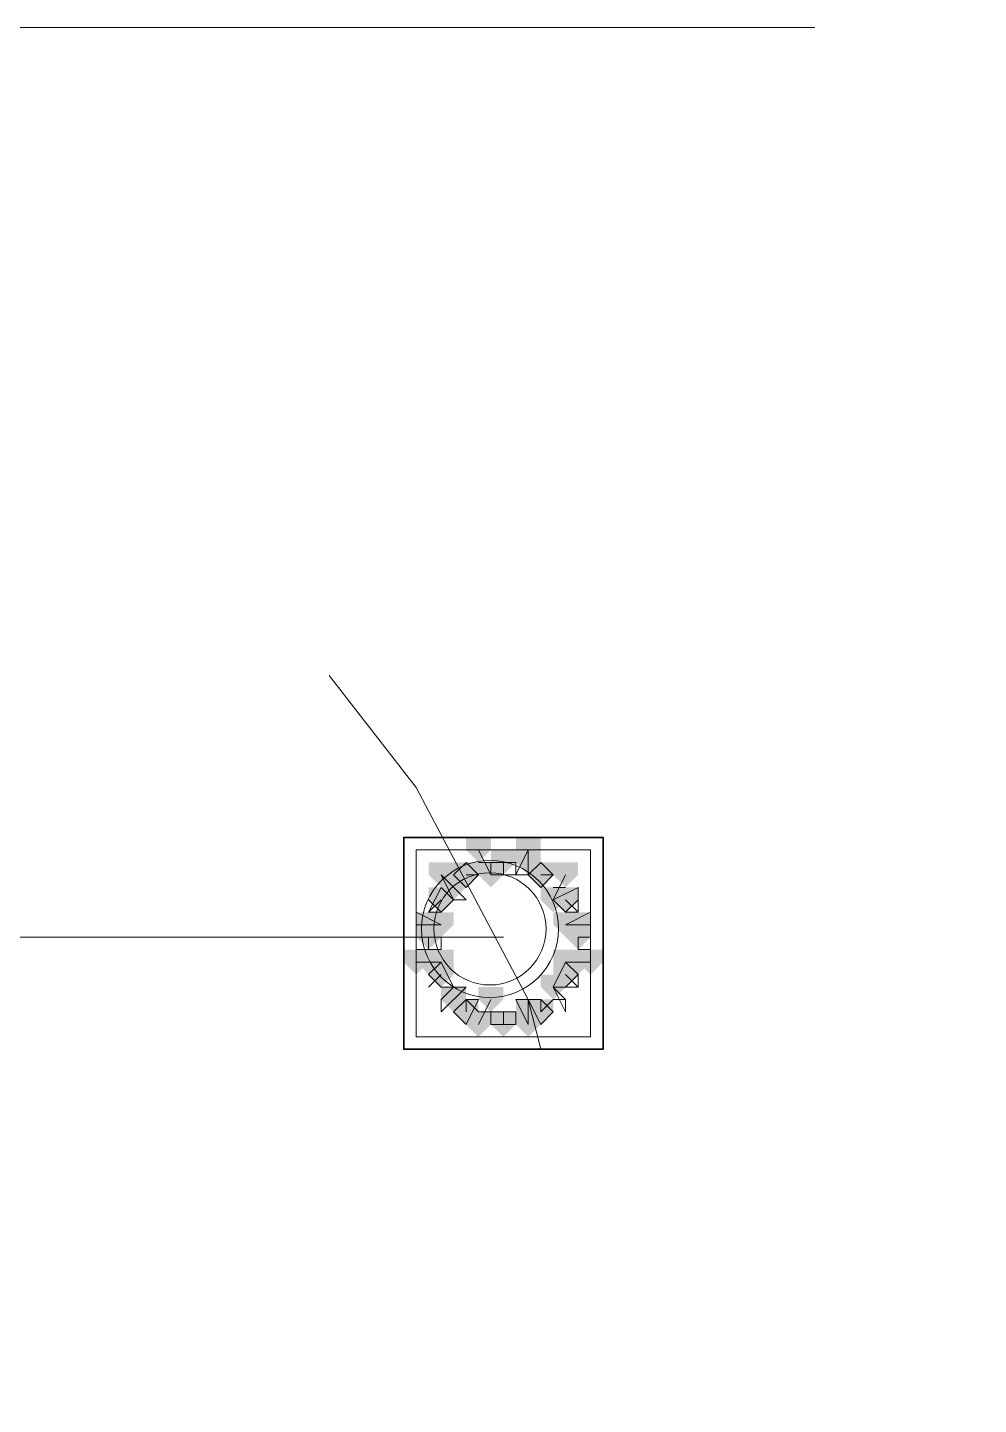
# Model space of a CAD drawing. Header units: millimetres. Extents: x 2315 to 4619, y 1334 to 1897.
# Drawn here: x 3755.14 to 3759.81, y 1554.92 to 1561.67 of the extents above; entities that cross this region are included whole.
import ezdxf

# ---------------------------------------------------------------- set-up
doc = ezdxf.new("R2010")
doc.units = ezdxf.units.MM
doc.linetypes.add('PDF_IMPORT', pattern=[1, 0.8, -0.2])
for name, color, linetype, true_color in [('PDF_10', 7, 'Continuous', 0x00b85c), ('PDF_AXIS', 7, 'Continuous', 0x00b85c), ('PDF_柱构件', 7, 'Continuous', 0x00b85c), ('PDF_转运站初步方案', 7, 'Continuous', 0x00b85c)]:
    doc.layers.add(name, color=color, linetype=linetype, true_color=true_color)
doc.layers.add('PDF_中心线层', color=1, linetype='Continuous')
doc.layers.add('PDF_粗实线层', color=7, linetype='Continuous')

msp = doc.modelspace()

# ---------------------------------------------------------------- hatches: boundary and pattern name
at = {"layer": 'PDF_10', "transparency": 33554559}
for points in [[(3757.2927, 1557.5774), (3757.2316, 1557.5774), (3757.2316, 1557.5163), (3757.2927, 1557.4552), (3757.3538, 1557.5163), (3757.3538, 1557.5774)], [(3757.2927, 1557.5774), (3757.2316, 1557.5774), (3757.2316, 1557.5163), (3757.2927, 1557.4552), (3757.3538, 1557.5163), (3757.3538, 1557.5774)], [(3757.2927, 1557.5774), (3757.2316, 1557.5774), (3757.2316, 1557.5163), (3757.2927, 1557.4552), (3757.3538, 1557.5163), (3757.3538, 1557.5774)], [(3757.4759, 1557.6385), (3757.4149, 1557.6385), (3757.4149, 1557.5774), (3757.4759, 1557.5163), (3757.537, 1557.5774), (3757.537, 1557.6385)], [(3757.4759, 1557.6385), (3757.4149, 1557.6385), (3757.4149, 1557.5774), (3757.4759, 1557.5163), (3757.537, 1557.5774), (3757.537, 1557.6385)], [(3757.6592, 1557.5774), (3757.5981, 1557.5774), (3757.5981, 1557.5163), (3757.6592, 1557.4552), (3757.7203, 1557.5163), (3757.7203, 1557.5774)], [(3757.6592, 1557.5774), (3757.5981, 1557.5774), (3757.5981, 1557.5163), (3757.6592, 1557.4552), (3757.7203, 1557.5163), (3757.7203, 1557.5774)], [(3757.6592, 1557.5774), (3757.5981, 1557.5774), (3757.5981, 1557.5163), (3757.6592, 1557.4552), (3757.7203, 1557.5163), (3757.7203, 1557.5774)], [(3757.1705, 1557.4552), (3757.1094, 1557.4552), (3757.1094, 1557.3941), (3757.1705, 1557.333), (3757.2316, 1557.3941), (3757.2316, 1557.4552)], [(3757.1705, 1557.4552), (3757.1094, 1557.4552), (3757.1094, 1557.3941), (3757.1705, 1557.333), (3757.2316, 1557.3941), (3757.2316, 1557.4552)], [(3757.7813, 1557.4552), (3757.7203, 1557.4552), (3757.7203, 1557.3941), (3757.7813, 1557.333), (3757.8424, 1557.3941), (3757.8424, 1557.4552)], [(3757.7813, 1557.4552), (3757.7203, 1557.4552), (3757.7203, 1557.3941), (3757.7813, 1557.333), (3757.8424, 1557.3941), (3757.8424, 1557.4552)], [(3757.1094, 1557.272), (3757.0484, 1557.272), (3757.0484, 1557.2109), (3757.1094, 1557.1498), (3757.1705, 1557.2109), (3757.1705, 1557.272)], [(3757.1094, 1557.272), (3757.0484, 1557.272), (3757.0484, 1557.2109), (3757.1094, 1557.1498), (3757.1705, 1557.2109), (3757.1705, 1557.272)], [(3757.1094, 1557.272), (3757.0484, 1557.272), (3757.0484, 1557.2109), (3757.1094, 1557.1498), (3757.1705, 1557.2109), (3757.1705, 1557.272)], [(3757.8424, 1557.272), (3757.7813, 1557.272), (3757.7813, 1557.2109), (3757.8424, 1557.1498), (3757.9035, 1557.2109), (3757.9035, 1557.272)], [(3757.8424, 1557.272), (3757.7813, 1557.272), (3757.7813, 1557.2109), (3757.8424, 1557.1498), (3757.9035, 1557.2109), (3757.9035, 1557.272)], [(3757.1705, 1557.0887), (3757.1094, 1557.0887), (3757.1094, 1557.0276), (3757.1705, 1556.9666), (3757.2316, 1557.0276), (3757.2316, 1557.0887)], [(3757.1705, 1557.0887), (3757.1094, 1557.0887), (3757.1094, 1557.0276), (3757.1705, 1556.9666), (3757.2316, 1557.0276), (3757.2316, 1557.0887)], [(3757.7813, 1557.0887), (3757.7203, 1557.0887), (3757.7203, 1557.0276), (3757.7813, 1556.9666), (3757.8424, 1557.0276), (3757.8424, 1557.0887)], [(3757.7813, 1557.0887), (3757.7203, 1557.0887), (3757.7203, 1557.0276), (3757.7813, 1556.9666), (3757.8424, 1557.0276), (3757.8424, 1557.0887)], [(3757.2927, 1556.9055), (3757.2316, 1556.9055), (3757.2316, 1556.8444), (3757.2927, 1556.7833), (3757.3538, 1556.8444), (3757.3538, 1556.9055)], [(3757.2927, 1556.9055), (3757.2316, 1556.9055), (3757.2316, 1556.8444), (3757.2927, 1556.7833), (3757.3538, 1556.8444), (3757.3538, 1556.9055)], [(3757.6592, 1556.9055), (3757.5981, 1556.9055), (3757.5981, 1556.8444), (3757.6592, 1556.7833), (3757.7203, 1556.8444), (3757.7203, 1556.9055)], [(3757.6592, 1556.9055), (3757.5981, 1556.9055), (3757.5981, 1556.8444), (3757.6592, 1556.7833), (3757.7203, 1556.8444), (3757.7203, 1556.9055)], [(3757.4759, 1556.8444), (3757.4149, 1556.8444), (3757.4149, 1556.7833), (3757.4759, 1556.7222), (3757.537, 1556.7833), (3757.537, 1556.8444)], [(3757.4759, 1556.8444), (3757.4149, 1556.8444), (3757.4149, 1556.7833), (3757.4759, 1556.7222), (3757.537, 1556.7833), (3757.537, 1556.8444)]]:
    msp.add_hatch(color=6, dxfattribs=at).paths.add_polyline_path(points)
at = {"layer": 'PDF_柱构件', "transparency": 33554559}
for points in [[(3757.3538, 1557.6995), (3757.2927, 1557.6995), (3757.2927, 1557.6385), (3757.3538, 1557.5774), (3757.4149, 1557.6385), (3757.4149, 1557.6995)], [(3757.5981, 1557.6995), (3757.537, 1557.6995), (3757.537, 1557.6385), (3757.5981, 1557.5774), (3757.6592, 1557.6385), (3757.6592, 1557.6995)], [(3757.1705, 1557.5774), (3757.1094, 1557.5774), (3757.1094, 1557.5163), (3757.1705, 1557.4552), (3757.2316, 1557.5163), (3757.2316, 1557.5774)], [(3757.4149, 1557.5774), (3757.3538, 1557.5774), (3757.3538, 1557.5163), (3757.4149, 1557.4552), (3757.4759, 1557.5163), (3757.4759, 1557.5774)], [(3757.5981, 1557.6385), (3757.537, 1557.6385), (3757.537, 1557.5774), (3757.5981, 1557.5163), (3757.6592, 1557.5774), (3757.6592, 1557.6385)], [(3757.7813, 1557.5774), (3757.7203, 1557.5774), (3757.7203, 1557.5163), (3757.7813, 1557.4552), (3757.8424, 1557.5163), (3757.8424, 1557.5774)], [(3757.2316, 1557.5163), (3757.1705, 1557.5163), (3757.1705, 1557.4552), (3757.2316, 1557.3941), (3757.2927, 1557.4552), (3757.2927, 1557.5163)], [(3757.7203, 1557.4552), (3757.6592, 1557.4552), (3757.6592, 1557.3941), (3757.7203, 1557.333), (3757.7813, 1557.3941), (3757.7813, 1557.4552)], [(3757.1094, 1557.333), (3757.0484, 1557.333), (3757.0484, 1557.272), (3757.1094, 1557.2109), (3757.1705, 1557.272), (3757.1705, 1557.333)], [(3757.1705, 1557.333), (3757.1094, 1557.333), (3757.1094, 1557.272), (3757.1705, 1557.2109), (3757.2316, 1557.272), (3757.2316, 1557.333)], [(3757.7813, 1557.333), (3757.7203, 1557.333), (3757.7203, 1557.272), (3757.7813, 1557.2109), (3757.8424, 1557.272), (3757.8424, 1557.333)], [(3757.8424, 1557.333), (3757.7813, 1557.333), (3757.7813, 1557.272), (3757.8424, 1557.2109), (3757.9035, 1557.272), (3757.9035, 1557.333)], [(3757.0484, 1557.1498), (3756.9873, 1557.1498), (3756.9873, 1557.0887), (3757.0484, 1557.0276), (3757.1094, 1557.0887), (3757.1094, 1557.1498)], [(3757.1094, 1557.1498), (3757.0484, 1557.1498), (3757.0484, 1557.0887), (3757.1094, 1557.0276), (3757.1705, 1557.0887), (3757.1705, 1557.1498)], [(3757.1705, 1557.1498), (3757.1094, 1557.1498), (3757.1094, 1557.0887), (3757.1705, 1557.0276), (3757.2316, 1557.0887), (3757.2316, 1557.1498)], [(3757.7813, 1557.1498), (3757.7203, 1557.1498), (3757.7203, 1557.0887), (3757.7813, 1557.0276), (3757.8424, 1557.0887), (3757.8424, 1557.1498)], [(3757.8424, 1557.1498), (3757.7813, 1557.1498), (3757.7813, 1557.0887), (3757.8424, 1557.0276), (3757.9035, 1557.0887), (3757.9035, 1557.1498)], [(3757.9035, 1557.1498), (3757.8424, 1557.1498), (3757.8424, 1557.0887), (3757.9035, 1557.0276), (3757.9646, 1557.0887), (3757.9646, 1557.1498)], [(3757.2316, 1556.9666), (3757.1705, 1556.9666), (3757.1705, 1556.9055), (3757.2316, 1556.8444), (3757.2927, 1556.9055), (3757.2927, 1556.9666)], [(3757.4149, 1556.9666), (3757.3538, 1556.9666), (3757.3538, 1556.9055), (3757.4149, 1556.8444), (3757.4759, 1556.9055), (3757.4759, 1556.9666)], [(3757.7203, 1557.0276), (3757.6592, 1557.0276), (3757.6592, 1556.9666), (3757.7203, 1556.9055), (3757.7813, 1556.9666), (3757.7813, 1557.0276)], [(3757.5981, 1556.9055), (3757.537, 1556.9055), (3757.537, 1556.8444), (3757.5981, 1556.7833), (3757.6592, 1556.8444), (3757.6592, 1556.9055)], [(3757.3538, 1556.8444), (3757.2927, 1556.8444), (3757.2927, 1556.7833), (3757.3538, 1556.7222), (3757.4149, 1556.7833), (3757.4149, 1556.8444)], [(3757.5981, 1556.8444), (3757.537, 1556.8444), (3757.537, 1556.7833), (3757.5981, 1556.7222), (3757.6592, 1556.7833), (3757.6592, 1556.8444)]]:
    msp.add_hatch(color=6, dxfattribs=at).paths.add_polyline_path(points)
at = {"layer": 'PDF_转运站初步方案', "transparency": 33554559}
for points in [[(3757.2927, 1557.5774), (3757.2316, 1557.5774), (3757.2316, 1557.5163), (3757.2927, 1557.4552), (3757.3538, 1557.5163), (3757.3538, 1557.5774)], [(3757.2927, 1557.5774), (3757.2316, 1557.5774), (3757.2316, 1557.5163), (3757.2927, 1557.4552), (3757.3538, 1557.5163), (3757.3538, 1557.5774)], [(3757.4759, 1557.6385), (3757.4149, 1557.6385), (3757.4149, 1557.5774), (3757.4759, 1557.5163), (3757.537, 1557.5774), (3757.537, 1557.6385)], [(3757.4759, 1557.6385), (3757.4149, 1557.6385), (3757.4149, 1557.5774), (3757.4759, 1557.5163), (3757.537, 1557.5774), (3757.537, 1557.6385)], [(3757.6592, 1557.5774), (3757.5981, 1557.5774), (3757.5981, 1557.5163), (3757.6592, 1557.4552), (3757.7203, 1557.5163), (3757.7203, 1557.5774)], [(3757.6592, 1557.5774), (3757.5981, 1557.5774), (3757.5981, 1557.5163), (3757.6592, 1557.4552), (3757.7203, 1557.5163), (3757.7203, 1557.5774)], [(3757.1705, 1557.4552), (3757.1094, 1557.4552), (3757.1094, 1557.3941), (3757.1705, 1557.333), (3757.2316, 1557.3941), (3757.2316, 1557.4552)], [(3757.1705, 1557.4552), (3757.1094, 1557.4552), (3757.1094, 1557.3941), (3757.1705, 1557.333), (3757.2316, 1557.3941), (3757.2316, 1557.4552)], [(3757.7813, 1557.4552), (3757.7203, 1557.4552), (3757.7203, 1557.3941), (3757.7813, 1557.333), (3757.8424, 1557.3941), (3757.8424, 1557.4552)], [(3757.7813, 1557.4552), (3757.7203, 1557.4552), (3757.7203, 1557.3941), (3757.7813, 1557.333), (3757.8424, 1557.3941), (3757.8424, 1557.4552)], [(3757.1094, 1557.272), (3757.0484, 1557.272), (3757.0484, 1557.2109), (3757.1094, 1557.1498), (3757.1705, 1557.2109), (3757.1705, 1557.272)], [(3757.1094, 1557.272), (3757.0484, 1557.272), (3757.0484, 1557.2109), (3757.1094, 1557.1498), (3757.1705, 1557.2109), (3757.1705, 1557.272)], [(3757.8424, 1557.272), (3757.7813, 1557.272), (3757.7813, 1557.2109), (3757.8424, 1557.1498), (3757.9035, 1557.2109), (3757.9035, 1557.272)], [(3757.8424, 1557.272), (3757.7813, 1557.272), (3757.7813, 1557.2109), (3757.8424, 1557.1498), (3757.9035, 1557.2109), (3757.9035, 1557.272)], [(3757.1705, 1557.0887), (3757.1094, 1557.0887), (3757.1094, 1557.0276), (3757.1705, 1556.9666), (3757.2316, 1557.0276), (3757.2316, 1557.0887)], [(3757.1705, 1557.0887), (3757.1094, 1557.0887), (3757.1094, 1557.0276), (3757.1705, 1556.9666), (3757.2316, 1557.0276), (3757.2316, 1557.0887)], [(3757.7813, 1557.0887), (3757.7203, 1557.0887), (3757.7203, 1557.0276), (3757.7813, 1556.9666), (3757.8424, 1557.0276), (3757.8424, 1557.0887)], [(3757.7813, 1557.0887), (3757.7203, 1557.0887), (3757.7203, 1557.0276), (3757.7813, 1556.9666), (3757.8424, 1557.0276), (3757.8424, 1557.0887)], [(3757.2927, 1556.9055), (3757.2316, 1556.9055), (3757.2316, 1556.8444), (3757.2927, 1556.7833), (3757.3538, 1556.8444), (3757.3538, 1556.9055)], [(3757.2927, 1556.9055), (3757.2316, 1556.9055), (3757.2316, 1556.8444), (3757.2927, 1556.7833), (3757.3538, 1556.8444), (3757.3538, 1556.9055)], [(3757.6592, 1556.9055), (3757.5981, 1556.9055), (3757.5981, 1556.8444), (3757.6592, 1556.7833), (3757.7203, 1556.8444), (3757.7203, 1556.9055)], [(3757.6592, 1556.9055), (3757.5981, 1556.9055), (3757.5981, 1556.8444), (3757.6592, 1556.7833), (3757.7203, 1556.8444), (3757.7203, 1556.9055)], [(3757.4759, 1556.8444), (3757.4149, 1556.8444), (3757.4149, 1556.7833), (3757.4759, 1556.7222), (3757.537, 1556.7833), (3757.537, 1556.8444)], [(3757.4759, 1556.8444), (3757.4149, 1556.8444), (3757.4149, 1556.7833), (3757.4759, 1556.7222), (3757.537, 1556.7833), (3757.537, 1556.8444)]]:
    msp.add_hatch(color=6, dxfattribs=at).paths.add_polyline_path(points)

# ---------------------------------------------------------------- linework, layer by layer
at = {"layer": 'PDF_10', "color": 6, "lineweight": 18}
for points in [[(3757.537, 1557.5774), (3757.4759, 1557.5774), (3757.4759, 1557.5163)], [(3757.3538, 1557.5163), (3757.2927, 1557.5163)], [(3757.7203, 1557.5163), (3757.6592, 1557.5163)], [(3757.1705, 1557.3941), (3757.1094, 1557.333)], [(3757.1705, 1557.333), (3757.1094, 1557.3941)], [(3757.8424, 1557.333), (3757.7813, 1557.3941)], [(3757.7813, 1557.333), (3757.8424, 1557.3941)], [(3757.1094, 1557.2109), (3757.1094, 1557.1498)], [(3757.8424, 1557.1498), (3757.8424, 1557.2109), (3757.9035, 1557.2109)], [(3757.1094, 1557.0276), (3757.1705, 1556.9666)], [(3757.1705, 1557.0276), (3757.1094, 1556.9666)], [(3757.7813, 1556.9666), (3757.8424, 1557.0276)], [(3757.7813, 1557.0276), (3757.8424, 1556.9666)], [(3757.2927, 1556.8444), (3757.2927, 1556.9055), (3757.3538, 1556.8444)], [(3757.6592, 1556.9055), (3757.6592, 1556.8444), (3757.7203, 1556.9055)], [(3757.4759, 1556.8444), (3757.4759, 1556.7833), (3757.537, 1556.7833)]]:
    msp.add_lwpolyline(points, dxfattribs=at)
at = {"layer": 'PDF_AXIS', "color": 6, "lineweight": 18}
msp.add_lwpolyline([(3757.9035, 1557.6385), (3757.9035, 1556.7222), (3757.0484, 1556.7222), (3757.0484, 1557.6385)], close=True, dxfattribs=at)
at = {"layer": 'PDF_中心线层', "color": 5, "linetype": 'PDF_IMPORT', "lineweight": 18, "ltscale": 14.048656}
msp.add_lwpolyline([(3703.0527, 1534.672), (3773.0516, 1534.672), (3773.0516, 1561.6698), (3703.0527, 1561.6698), (3703.0527, 1534.672)], dxfattribs=at)
at = {"layer": 'PDF_中心线层', "color": 6, "lineweight": 18}
for points in [[(3756.6208, 1558.4936), (3757.0484, 1557.9439), (3757.5981, 1556.9055), (3757.6592, 1556.6612)], [(3746.6035, 1557.2109), (3757.4759, 1557.2109)]]:
    msp.add_lwpolyline(points, dxfattribs=at)
at = {"layer": 'PDF_柱构件', "color": 6, "lineweight": 18}
for points in [[(3757.3538, 1557.5163), (3757.2927, 1557.4552), (3757.2316, 1557.5163), (3757.2927, 1557.5774)], [(3757.3538, 1557.6385), (3757.4149, 1557.5163)], [(3757.537, 1557.5163), (3757.4149, 1557.5163), (3757.4149, 1557.5774), (3757.537, 1557.5774)], [(3757.5981, 1557.6385), (3757.5981, 1557.5163), (3757.537, 1557.5163)], [(3757.6592, 1557.4552), (3757.5981, 1557.5163), (3757.6592, 1557.5774), (3757.7203, 1557.5163)], [(3757.1705, 1557.5163), (3757.2927, 1557.3941), (3757.2316, 1557.3941)], [(3757.7813, 1557.5163), (3757.7203, 1557.3941)], [(3757.2316, 1557.3941), (3757.1705, 1557.333), (3757.1094, 1557.333), (3757.1705, 1557.4552)], [(3757.7813, 1557.333), (3757.7203, 1557.3941), (3757.8424, 1557.4552), (3757.8424, 1557.333)], [(3757.0484, 1557.333), (3757.1705, 1557.272), (3757.0484, 1557.272)], [(3757.9035, 1557.272), (3757.7813, 1557.272), (3757.9035, 1557.333)], [(3757.1705, 1557.2109), (3757.1705, 1557.1498), (3757.0484, 1557.1498), (3757.0484, 1557.2109)], [(3757.8424, 1557.1498), (3757.8424, 1557.2109), (3757.9035, 1557.2109), (3757.9035, 1557.1498)], [(3757.0484, 1557.0887), (3757.1705, 1557.0887)], [(3757.1705, 1557.0887), (3757.2316, 1556.9666), (3757.1705, 1556.9666), (3757.1094, 1557.0276)], [(3757.7203, 1556.9666), (3757.7813, 1557.0887), (3757.8424, 1557.0276), (3757.8424, 1556.9666)], [(3757.9035, 1557.0887), (3757.7813, 1557.0887)], [(3757.1705, 1556.9055), (3757.2316, 1556.9666), (3757.2927, 1556.9666), (3757.1705, 1556.8444)], [(3757.7813, 1556.8444), (3757.7203, 1556.9666), (3757.7813, 1556.9055)], [(3757.2927, 1556.9055), (3757.3538, 1556.9055), (3757.2927, 1556.7833), (3757.2316, 1556.8444)], [(3757.3538, 1556.7833), (3757.4149, 1556.9055)], [(3757.5981, 1556.7833), (3757.537, 1556.9055), (3757.5981, 1556.9055)], [(3757.5981, 1556.9055), (3757.6592, 1556.9055), (3757.7203, 1556.8444), (3757.6592, 1556.7833)], [(3757.4149, 1556.8444), (3757.537, 1556.8444), (3757.537, 1556.7833), (3757.4149, 1556.7833)]]:
    msp.add_lwpolyline(points, close=True, dxfattribs=at)
for points in [[(3757.4149, 1557.5774), (3757.3538, 1557.5774)], [(3757.7813, 1557.4552), (3757.7203, 1557.4552)], [(3757.7203, 1556.9055), (3757.7813, 1556.9055)], [(3757.3538, 1556.8444), (3757.4149, 1556.8444)]]:
    msp.add_lwpolyline(points, dxfattribs=at)
at = {"layer": 'PDF_粗实线层', "color": 6, "lineweight": 35}
msp.add_lwpolyline([(3757.9646, 1557.6995), (3757.9646, 1556.6612), (3756.9873, 1556.6612), (3756.9873, 1557.6995)], close=True, dxfattribs=at)
at = {"layer": 'PDF_转运站初步方案', "color": 6, "lineweight": 18}
for radius in [0.3359, 0.2749]:
    msp.add_circle((3757.4101, 1557.2514), radius, dxfattribs=at)

doc.saveas('drawing.dxf')
